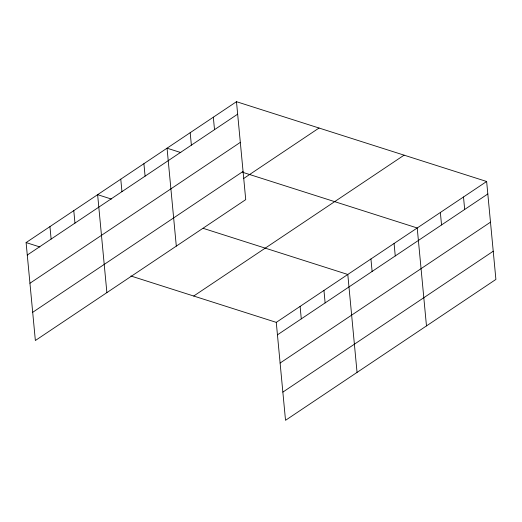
<?xml version="1.0" encoding="UTF-8"?>
<svg xmlns="http://www.w3.org/2000/svg" width="522" height="522" viewBox="0 0 522 522"><rect width="100%" height="100%" fill="white"/><g stroke="black" fill="none" stroke-linecap="round" stroke-linejoin="round"><path stroke-width="0.78" d="M236.479 101.692L245.732 199.632L35.359 340.514L26.1 242.573L236.479 101.692L486.641 181.486L495.9 279.427L285.521 420.308L276.268 322.368L486.641 181.486M27.281 255.043L237.654 114.168M29.943 283.25L240.322 142.369M32.69 312.306L243.069 171.425M243.657 178.498L319.033 128.027M193.714 296.033L404.087 155.158M277.443 334.843L487.822 193.962M280.112 363.044L490.484 222.17M282.859 392.107L493.231 251.226M180.814 152.568L167.053 148.183L176.312 246.123M242.73 172.319L417.215 227.977L426.474 325.917M111.388 199.058L97.627 194.673L106.886 292.614M203.169 228.336L347.796 274.468L357.055 372.408M26.1 242.573L39.861 246.958M130.878 275.994L276.268 322.368M463.503 196.983L464.678 209.459M440.359 212.48L441.54 224.956M394.077 243.474L395.258 255.95M370.933 258.971L372.114 271.447M323.953 290.434L325.128 302.91M300.111 306.401L301.285 318.877M213.335 117.189L214.516 129.665M190.191 132.686L191.372 145.155M143.909 163.68L145.09 176.149M120.771 179.177L121.946 191.646M73.785 210.64L74.966 223.109M49.942 226.607L51.123 239.076"/></g></svg>
